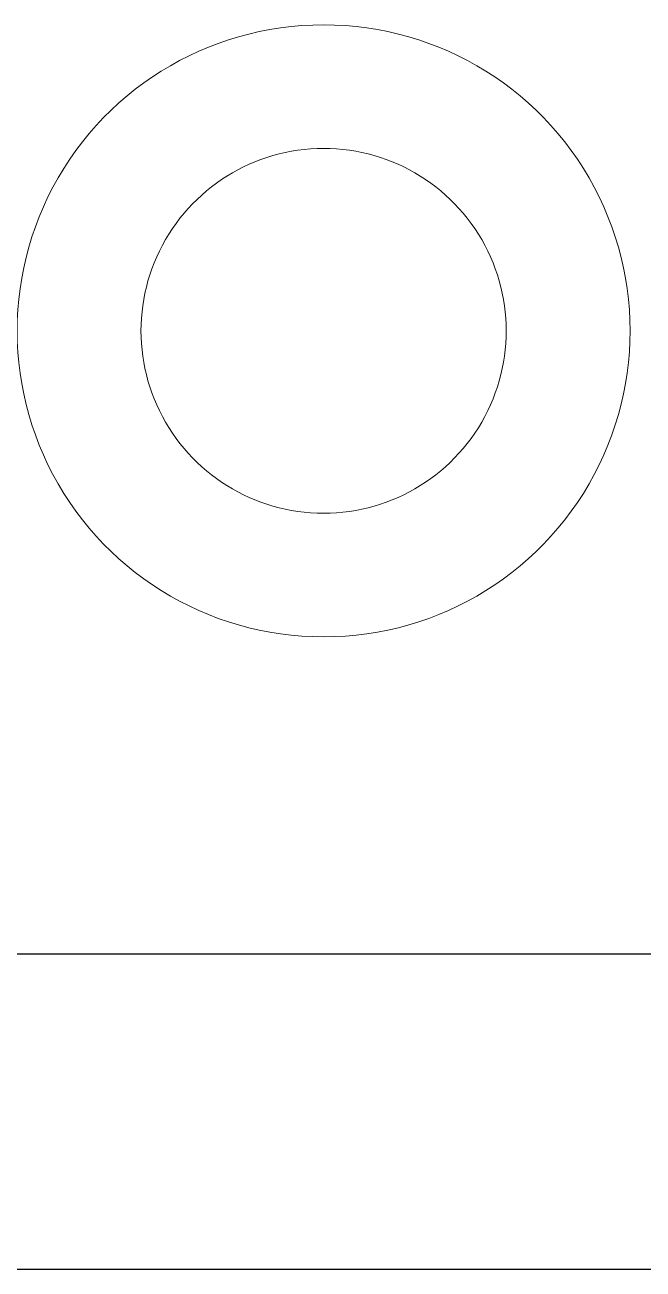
# Model space of a CAD drawing. Header units: centimetres. Extents: x -75 to 51, y -4 to 64.
# Drawn here: x 11.15 to 14.21, y 2.03 to 8.2 of the extents above; entities that cross this region are included whole.
import ezdxf

# ---------------------------------------------------------------- set-up
doc = ezdxf.new("R2010")
doc.units = ezdxf.units.CM
doc.header["$MEASUREMENT"] = 0
doc.layers.add('layer 1', color=7, linetype='Continuous')

msp = doc.modelspace()

# ---------------------------------------------------------------- linework, layer by layer
at = {"layer": 'layer 1', "color": 1, "lineweight": 20}
for points in [[(12.6297, 8.19574), (12.6297, 8.19574), (12.57565, 8.19486), (12.57565, 8.19486), (12.57565, 8.19486), (12.57565, 8.19486), (12.52193, 8.19207), (12.52193, 8.19207), (12.52193, 8.19207), (12.52193, 8.19207), (12.46856, 8.18741), (12.46856, 8.18741), (12.46856, 8.18741), (12.46856, 8.18741), (12.41558, 8.18089), (12.41558, 8.18089), (12.41558, 8.18089), (12.41558, 8.18089), (12.36305, 8.17254), (12.36305, 8.17254), (12.36305, 8.17254), (12.36305, 8.17254), (12.31101, 8.16238), (12.31101, 8.16238), (12.31101, 8.16238), (12.31101, 8.16238), (12.25948, 8.15043), (12.25948, 8.15043), (12.25948, 8.15043), (12.25948, 8.15043), (12.20852, 8.13672), (12.20852, 8.13672), (12.20852, 8.13672), (12.20852, 8.13672), (12.15817, 8.12128), (12.15817, 8.12128), (12.15817, 8.12128), (12.15817, 8.12128), (12.10847, 8.10413), (12.10847, 8.10413), (12.10847, 8.10413), (12.10847, 8.10413), (12.05945, 8.08529), (12.05945, 8.08529), (12.05945, 8.08529), (12.05945, 8.08529), (12.01117, 8.06479), (12.01117, 8.06479), (12.01117, 8.06479), (12.01117, 8.06479), (11.96368, 8.04265), (11.96368, 8.04265), (11.96368, 8.04265), (11.96368, 8.04265), (11.91699, 8.01889), (11.91699, 8.01889), (11.91699, 8.01889), (11.91699, 8.01889), (11.87117, 7.99354), (11.87117, 7.99354), (11.87117, 7.99354), (11.87117, 7.99354), (11.82625, 7.96662), (11.82625, 7.96662), (11.82625, 7.96662), (11.82625, 7.96662), (11.78227, 7.93816), (11.78227, 7.93816), (11.78227, 7.93816), (11.78227, 7.93816), (11.73929, 7.90819), (11.73929, 7.90819), (11.73929, 7.90819), (11.73929, 7.90819), (11.69732, 7.87672), (11.69732, 7.87672), (11.69732, 7.87672), (11.69732, 7.87672), (11.65643, 7.84378), (11.65643, 7.84378), (11.65643, 7.84378), (11.65643, 7.84378), (11.61665, 7.80939), (11.61665, 7.80939), (11.61665, 7.80939), (11.61665, 7.80939), (11.57802, 7.77358), (11.57802, 7.77358), (11.57802, 7.77358), (11.57802, 7.77358), (11.5406, 7.73638), (11.5406, 7.73638), (11.5406, 7.73638), (11.5406, 7.73638), (11.50442, 7.6978), (11.50442, 7.6978), (11.50442, 7.6978), (11.50442, 7.6978), (11.4695, 7.65788), (11.4695, 7.65788), (11.4695, 7.65788), (11.4695, 7.65788), (11.43592, 7.61663), (11.43592, 7.61663), (11.43592, 7.61663), (11.43592, 7.61663), (11.4037, 7.57408), (11.4037, 7.57408), (11.4037, 7.57408), (11.4037, 7.57408), (11.37288, 7.53025), (11.37288, 7.53025), (11.37288, 7.53025), (11.37288, 7.53025), (11.34353, 7.48517), (11.34353, 7.48517), (11.34353, 7.48517), (11.34353, 7.48517), (11.31565, 7.43886), (11.31565, 7.43886)], [(13.94374, 7.43888), (13.94374, 7.43888), (13.91586, 7.48519), (13.91586, 7.48519), (13.91586, 7.48519), (13.91586, 7.48519), (13.88651, 7.53027), (13.88651, 7.53027), (13.88651, 7.53027), (13.88651, 7.53027), (13.85569, 7.5741), (13.85569, 7.5741), (13.85569, 7.5741), (13.85569, 7.5741), (13.82347, 7.61665), (13.82347, 7.61665), (13.82347, 7.61665), (13.82347, 7.61665), (13.78989, 7.6579), (13.78989, 7.6579), (13.78989, 7.6579), (13.78989, 7.6579), (13.75498, 7.69782), (13.75498, 7.69782), (13.75498, 7.69782), (13.75498, 7.69782), (13.71879, 7.7364), (13.71879, 7.7364), (13.71879, 7.7364), (13.71879, 7.7364), (13.68137, 7.7736), (13.68137, 7.7736), (13.68137, 7.7736), (13.68137, 7.7736), (13.64275, 7.80941), (13.64275, 7.80941), (13.64275, 7.80941), (13.64275, 7.80941), (13.60297, 7.84379), (13.60297, 7.84379), (13.60297, 7.84379), (13.60297, 7.84379), (13.56208, 7.87673), (13.56208, 7.87673), (13.56208, 7.87673), (13.56208, 7.87673), (13.52011, 7.9082), (13.52011, 7.9082), (13.52011, 7.9082), (13.52011, 7.9082), (13.47712, 7.93817), (13.47712, 7.93817), (13.47712, 7.93817), (13.47712, 7.93817), (13.43314, 7.96663), (13.43314, 7.96663), (13.43314, 7.96663), (13.43314, 7.96663), (13.38823, 7.99355), (13.38823, 7.99355), (13.38823, 7.99355), (13.38823, 7.99355), (13.34241, 8.0189), (13.34241, 8.0189), (13.34241, 8.0189), (13.34241, 8.0189), (13.29572, 8.04266), (13.29572, 8.04266), (13.29572, 8.04266), (13.29572, 8.04266), (13.24822, 8.0648), (13.24822, 8.0648), (13.24822, 8.0648), (13.24822, 8.0648), (13.19994, 8.0853), (13.19994, 8.0853), (13.19994, 8.0853), (13.19994, 8.0853), (13.15093, 8.10414), (13.15093, 8.10414), (13.15093, 8.10414), (13.15093, 8.10414), (13.10123, 8.12129), (13.10123, 8.12129), (13.10123, 8.12129), (13.10123, 8.12129), (13.05088, 8.13673), (13.05088, 8.13673), (13.05088, 8.13673), (13.05088, 8.13673), (12.99992, 8.15044), (12.99992, 8.15044), (12.99992, 8.15044), (12.99992, 8.15044), (12.9484, 8.16239), (12.9484, 8.16239), (12.9484, 8.16239), (12.9484, 8.16239), (12.89635, 8.17255), (12.89635, 8.17255), (12.89635, 8.17255), (12.89635, 8.17255), (12.84382, 8.1809), (12.84382, 8.1809), (12.84382, 8.1809), (12.84382, 8.1809), (12.79085, 8.18742), (12.79085, 8.18742), (12.79085, 8.18742), (12.79085, 8.18742), (12.73748, 8.19208), (12.73748, 8.19208), (12.73748, 8.19208), (12.73748, 8.19208), (12.68375, 8.19487), (12.68375, 8.19487), (12.68375, 8.19487), (12.68375, 8.19487), (12.62971, 8.19575), (12.62971, 8.19575)], [(12.6297, 7.58359), (12.6297, 7.58359), (12.5975, 7.583), (12.5975, 7.583), (12.5975, 7.583), (12.5975, 7.583), (12.56548, 7.58132), (12.56548, 7.58132), (12.56548, 7.58132), (12.56548, 7.58132), (12.53369, 7.57853), (12.53369, 7.57853), (12.53369, 7.57853), (12.53369, 7.57853), (12.50213, 7.57463), (12.50213, 7.57463), (12.50213, 7.57463), (12.50213, 7.57463), (12.47083, 7.56964), (12.47083, 7.56964), (12.47083, 7.56964), (12.47083, 7.56964), (12.43983, 7.56357), (12.43983, 7.56357), (12.43983, 7.56357), (12.43983, 7.56357), (12.40913, 7.55644), (12.40913, 7.55644), (12.40913, 7.55644), (12.40913, 7.55644), (12.37877, 7.54826), (12.37877, 7.54826), (12.37877, 7.54826), (12.37877, 7.54826), (12.34878, 7.53905), (12.34878, 7.53905), (12.34878, 7.53905), (12.34878, 7.53905), (12.31918, 7.52882), (12.31918, 7.52882), (12.31918, 7.52882), (12.31918, 7.52882), (12.28999, 7.51758), (12.28999, 7.51758), (12.28999, 7.51758), (12.28999, 7.51758), (12.26121, 7.50536), (12.26121, 7.50536), (12.26121, 7.50536), (12.26121, 7.50536), (12.23293, 7.49216), (12.23293, 7.49216), (12.23293, 7.49216), (12.23293, 7.49216), (12.20511, 7.478), (12.20511, 7.478), (12.20511, 7.478), (12.20511, 7.478), (12.17782, 7.46289), (12.17782, 7.46289), (12.17782, 7.46289), (12.17782, 7.46289), (12.15107, 7.44685), (12.15107, 7.44685), (12.15107, 7.44685), (12.15107, 7.44685), (12.12487, 7.42989), (12.12487, 7.42989), (12.12487, 7.42989), (12.12487, 7.42989), (12.09924, 7.41202), (12.09924, 7.41202), (12.09924, 7.41202), (12.09924, 7.41202), (12.07424, 7.39326), (12.07424, 7.39326), (12.07424, 7.39326), (12.07424, 7.39326), (12.04988, 7.37363), (12.04988, 7.37363), (12.04988, 7.37363), (12.04988, 7.37363), (12.02619, 7.35314), (12.02619, 7.35314), (12.02619, 7.35314), (12.02619, 7.35314), (12.00317, 7.3318), (12.00317, 7.3318), (12.00317, 7.3318), (12.00317, 7.3318), (11.98088, 7.30963), (11.98088, 7.30963), (11.98088, 7.30963), (11.98088, 7.30963), (11.95934, 7.28664), (11.95934, 7.28664), (11.95934, 7.28664), (11.95934, 7.28664), (11.93856, 7.26285), (11.93856, 7.26285), (11.93856, 7.26285), (11.93856, 7.26285), (11.91854, 7.23827), (11.91854, 7.23827), (11.91854, 7.23827), (11.91854, 7.23827), (11.89935, 7.21291), (11.89935, 7.21291), (11.89935, 7.21291), (11.89935, 7.21291), (11.88099, 7.1868), (11.88099, 7.1868), (11.88099, 7.1868), (11.88099, 7.1868), (11.86351, 7.15994), (11.86351, 7.15994), (11.86351, 7.15994), (11.86351, 7.15994), (11.84692, 7.13235), (11.84692, 7.13235)], [(13.41245, 7.13241), (13.41245, 7.13241), (13.39586, 7.16), (13.39586, 7.16), (13.39586, 7.16), (13.39586, 7.16), (13.37838, 7.18686), (13.37838, 7.18686), (13.37838, 7.18686), (13.37838, 7.18686), (13.36002, 7.21297), (13.36002, 7.21297), (13.36002, 7.21297), (13.36002, 7.21297), (13.34082, 7.23833), (13.34082, 7.23833), (13.34082, 7.23833), (13.34082, 7.23833), (13.3208, 7.26291), (13.3208, 7.26291), (13.3208, 7.26291), (13.3208, 7.26291), (13.30002, 7.2867), (13.30002, 7.2867), (13.30002, 7.2867), (13.30002, 7.2867), (13.27847, 7.30969), (13.27847, 7.30969), (13.27847, 7.30969), (13.27847, 7.30969), (13.25618, 7.33186), (13.25618, 7.33186), (13.25618, 7.33186), (13.25618, 7.33186), (13.23316, 7.3532), (13.23316, 7.3532), (13.23316, 7.3532), (13.23316, 7.3532), (13.20948, 7.37369), (13.20948, 7.37369), (13.20948, 7.37369), (13.20948, 7.37369), (13.18512, 7.39332), (13.18512, 7.39332), (13.18512, 7.39332), (13.18512, 7.39332), (13.16012, 7.41208), (13.16012, 7.41208), (13.16012, 7.41208), (13.16012, 7.41208), (13.1345, 7.42995), (13.1345, 7.42995), (13.1345, 7.42995), (13.1345, 7.42995), (13.1083, 7.44691), (13.1083, 7.44691), (13.1083, 7.44691), (13.1083, 7.44691), (13.08155, 7.46295), (13.08155, 7.46295), (13.08155, 7.46295), (13.08155, 7.46295), (13.05425, 7.47806), (13.05425, 7.47806), (13.05425, 7.47806), (13.05425, 7.47806), (13.02646, 7.49222), (13.02646, 7.49222), (13.02646, 7.49222), (13.02646, 7.49222), (12.99817, 7.50542), (12.99817, 7.50542), (12.99817, 7.50542), (12.99817, 7.50542), (12.9694, 7.51764), (12.9694, 7.51764), (12.9694, 7.51764), (12.9694, 7.51764), (12.9402, 7.52888), (12.9402, 7.52888), (12.9402, 7.52888), (12.9402, 7.52888), (12.9106, 7.53911), (12.9106, 7.53911), (12.9106, 7.53911), (12.9106, 7.53911), (12.88061, 7.54832), (12.88061, 7.54832), (12.88061, 7.54832), (12.88061, 7.54832), (12.85025, 7.5565), (12.85025, 7.5565), (12.85025, 7.5565), (12.85025, 7.5565), (12.81955, 7.56363), (12.81955, 7.56363), (12.81955, 7.56363), (12.81955, 7.56363), (12.78855, 7.5697), (12.78855, 7.5697), (12.78855, 7.5697), (12.78855, 7.5697), (12.75725, 7.57469), (12.75725, 7.57469), (12.75725, 7.57469), (12.75725, 7.57469), (12.72569, 7.57859), (12.72569, 7.57859), (12.72569, 7.57859), (12.72569, 7.57859), (12.69389, 7.58138), (12.69389, 7.58138), (12.69389, 7.58138), (12.69389, 7.58138), (12.66188, 7.58306), (12.66188, 7.58306), (12.66188, 7.58306), (12.66188, 7.58306), (12.62969, 7.58365), (12.62969, 7.58365)], [(11.31565, 7.43888), (11.31565, 7.43888), (11.28945, 7.39161), (11.28945, 7.39161), (11.28945, 7.39161), (11.28945, 7.39161), (11.26506, 7.34366), (11.26506, 7.34366), (11.26506, 7.34366), (11.26506, 7.34366), (11.24247, 7.29508), (11.24247, 7.29508), (11.24247, 7.29508), (11.24247, 7.29508), (11.22169, 7.24592), (11.22169, 7.24592), (11.22169, 7.24592), (11.22169, 7.24592), (11.20271, 7.19623), (11.20271, 7.19623), (11.20271, 7.19623), (11.20271, 7.19623), (11.18554, 7.14605), (11.18554, 7.14605), (11.18554, 7.14605), (11.18554, 7.14605), (11.17018, 7.09544), (11.17018, 7.09544), (11.17018, 7.09544), (11.17018, 7.09544), (11.15662, 7.04444), (11.15662, 7.04444), (11.15662, 7.04444), (11.15662, 7.04444), (11.14487, 6.9931), (11.14487, 6.9931), (11.14487, 6.9931), (11.14487, 6.9931), (11.13492, 6.94147), (11.13492, 6.94147), (11.13492, 6.94147), (11.13492, 6.94147), (11.12676, 6.8896), (11.12676, 6.8896), (11.12676, 6.8896), (11.12676, 6.8896), (11.12045, 6.83753), (11.12045, 6.83753), (11.12045, 6.83753), (11.12045, 6.83753), (11.11591, 6.78532), (11.11591, 6.78532), (11.11591, 6.78532), (11.11591, 6.78532), (11.11314, 6.73301), (11.11314, 6.73301), (11.11314, 6.73301), (11.11314, 6.73301), (11.11221, 6.68065), (11.11221, 6.68065), (11.11221, 6.68065), (11.11221, 6.68065), (11.11314, 6.62829), (11.11314, 6.62829), (11.11314, 6.62829), (11.11314, 6.62829), (11.11591, 6.57598), (11.11591, 6.57598), (11.11591, 6.57598), (11.11591, 6.57598), (11.12045, 6.52377), (11.12045, 6.52377), (11.12045, 6.52377), (11.12045, 6.52377), (11.12676, 6.4717), (11.12676, 6.4717), (11.12676, 6.4717), (11.12676, 6.4717), (11.13492, 6.41983), (11.13492, 6.41983), (11.13492, 6.41983), (11.13492, 6.41983), (11.14487, 6.3682), (11.14487, 6.3682), (11.14487, 6.3682), (11.14487, 6.3682), (11.15662, 6.31686), (11.15662, 6.31686), (11.15662, 6.31686), (11.15662, 6.31686), (11.17018, 6.26586), (11.17018, 6.26586), (11.17018, 6.26586), (11.17018, 6.26586), (11.18554, 6.21525), (11.18554, 6.21525), (11.18554, 6.21525), (11.18554, 6.21525), (11.20271, 6.16507), (11.20271, 6.16507), (11.20271, 6.16507), (11.20271, 6.16507), (11.22169, 6.11538), (11.22169, 6.11538), (11.22169, 6.11538), (11.22169, 6.11538), (11.24247, 6.06622), (11.24247, 6.06622), (11.24247, 6.06622), (11.24247, 6.06622), (11.26506, 6.01764), (11.26506, 6.01764), (11.26506, 6.01764), (11.26506, 6.01764), (11.28945, 5.96969), (11.28945, 5.96969), (11.28945, 5.96969), (11.28945, 5.96969), (11.31565, 5.92242), (11.31565, 5.92242)], [(13.94374, 5.92245), (13.94374, 5.92245), (13.96994, 5.96972), (13.96994, 5.96972), (13.96994, 5.96972), (13.96994, 5.96972), (13.99433, 6.01767), (13.99433, 6.01767), (13.99433, 6.01767), (13.99433, 6.01767), (14.01692, 6.06625), (14.01692, 6.06625), (14.01692, 6.06625), (14.01692, 6.06625), (14.0377, 6.11541), (14.0377, 6.11541), (14.0377, 6.11541), (14.0377, 6.11541), (14.05668, 6.1651), (14.05668, 6.1651), (14.05668, 6.1651), (14.05668, 6.1651), (14.07385, 6.21528), (14.07385, 6.21528), (14.07385, 6.21528), (14.07385, 6.21528), (14.08921, 6.26589), (14.08921, 6.26589), (14.08921, 6.26589), (14.08921, 6.26589), (14.10277, 6.31689), (14.10277, 6.31689), (14.10277, 6.31689), (14.10277, 6.31689), (14.11452, 6.36823), (14.11452, 6.36823), (14.11452, 6.36823), (14.11452, 6.36823), (14.12447, 6.41986), (14.12447, 6.41986), (14.12447, 6.41986), (14.12447, 6.41986), (14.13263, 6.47173), (14.13263, 6.47173), (14.13263, 6.47173), (14.13263, 6.47173), (14.13894, 6.5238), (14.13894, 6.5238), (14.13894, 6.5238), (14.13894, 6.5238), (14.14348, 6.57601), (14.14348, 6.57601), (14.14348, 6.57601), (14.14348, 6.57601), (14.14625, 6.62832), (14.14625, 6.62832), (14.14625, 6.62832), (14.14625, 6.62832), (14.14718, 6.68068), (14.14718, 6.68068), (14.14718, 6.68068), (14.14718, 6.68068), (14.14625, 6.73304), (14.14625, 6.73304), (14.14625, 6.73304), (14.14625, 6.73304), (14.14348, 6.78535), (14.14348, 6.78535), (14.14348, 6.78535), (14.14348, 6.78535), (14.13894, 6.83756), (14.13894, 6.83756), (14.13894, 6.83756), (14.13894, 6.83756), (14.13263, 6.88963), (14.13263, 6.88963), (14.13263, 6.88963), (14.13263, 6.88963), (14.12447, 6.9415), (14.12447, 6.9415), (14.12447, 6.9415), (14.12447, 6.9415), (14.11452, 6.99313), (14.11452, 6.99313), (14.11452, 6.99313), (14.11452, 6.99313), (14.10277, 7.04447), (14.10277, 7.04447), (14.10277, 7.04447), (14.10277, 7.04447), (14.08921, 7.09547), (14.08921, 7.09547), (14.08921, 7.09547), (14.08921, 7.09547), (14.07385, 7.14608), (14.07385, 7.14608), (14.07385, 7.14608), (14.07385, 7.14608), (14.05668, 7.19626), (14.05668, 7.19626), (14.05668, 7.19626), (14.05668, 7.19626), (14.0377, 7.24595), (14.0377, 7.24595), (14.0377, 7.24595), (14.0377, 7.24595), (14.01692, 7.29511), (14.01692, 7.29511), (14.01692, 7.29511), (14.01692, 7.29511), (13.99433, 7.34369), (13.99433, 7.34369), (13.99433, 7.34369), (13.99433, 7.34369), (13.96994, 7.39164), (13.96994, 7.39164), (13.96994, 7.39164), (13.96994, 7.39164), (13.94374, 7.43891), (13.94374, 7.43891)], [(11.84694, 7.13241), (11.84694, 7.13241), (11.83132, 7.10425), (11.83132, 7.10425), (11.83132, 7.10425), (11.83132, 7.10425), (11.81678, 7.07568), (11.81678, 7.07568), (11.81678, 7.07568), (11.81678, 7.07568), (11.80332, 7.04674), (11.80332, 7.04674), (11.80332, 7.04674), (11.80332, 7.04674), (11.79092, 7.01745), (11.79092, 7.01745), (11.79092, 7.01745), (11.79092, 7.01745), (11.77963, 6.98784), (11.77963, 6.98784), (11.77963, 6.98784), (11.77963, 6.98784), (11.76941, 6.95795), (11.76941, 6.95795), (11.76941, 6.95795), (11.76941, 6.95795), (11.76025, 6.9278), (11.76025, 6.9278), (11.76025, 6.9278), (11.76025, 6.9278), (11.75218, 6.89741), (11.75218, 6.89741), (11.75218, 6.89741), (11.75218, 6.89741), (11.74519, 6.86682), (11.74519, 6.86682), (11.74519, 6.86682), (11.74519, 6.86682), (11.7393, 6.83606), (11.7393, 6.83606), (11.7393, 6.83606), (11.7393, 6.83606), (11.73442, 6.80515), (11.73442, 6.80515), (11.73442, 6.80515), (11.73442, 6.80515), (11.73064, 6.77413), (11.73064, 6.77413), (11.73064, 6.77413), (11.73064, 6.77413), (11.72787, 6.74302), (11.72787, 6.74302), (11.72787, 6.74302), (11.72787, 6.74302), (11.72635, 6.71186), (11.72635, 6.71186), (11.72635, 6.71186), (11.72635, 6.71186), (11.7255, 6.68067), (11.7255, 6.68067), (11.7255, 6.68067), (11.7255, 6.68067), (11.72635, 6.64948), (11.72635, 6.64948), (11.72635, 6.64948), (11.72635, 6.64948), (11.72787, 6.61832), (11.72787, 6.61832), (11.72787, 6.61832), (11.72787, 6.61832), (11.73064, 6.58721), (11.73064, 6.58721), (11.73064, 6.58721), (11.73064, 6.58721), (11.73442, 6.55619), (11.73442, 6.55619), (11.73442, 6.55619), (11.73442, 6.55619), (11.7393, 6.52528), (11.7393, 6.52528), (11.7393, 6.52528), (11.7393, 6.52528), (11.74519, 6.49452), (11.74519, 6.49452), (11.74519, 6.49452), (11.74519, 6.49452), (11.75218, 6.46393), (11.75218, 6.46393), (11.75218, 6.46393), (11.75218, 6.46393), (11.76025, 6.43355), (11.76025, 6.43355), (11.76025, 6.43355), (11.76025, 6.43355), (11.76941, 6.4034), (11.76941, 6.4034), (11.76941, 6.4034), (11.76941, 6.4034), (11.77963, 6.3735), (11.77963, 6.3735), (11.77963, 6.3735), (11.77963, 6.3735), (11.79092, 6.34389), (11.79092, 6.34389), (11.79092, 6.34389), (11.79092, 6.34389), (11.80332, 6.3146), (11.80332, 6.3146), (11.80332, 6.3146), (11.80332, 6.3146), (11.81678, 6.28566), (11.81678, 6.28566), (11.81678, 6.28566), (11.81678, 6.28566), (11.83132, 6.25709), (11.83132, 6.25709), (11.83132, 6.25709), (11.83132, 6.25709), (11.84694, 6.22893), (11.84694, 6.22893)], [(13.41245, 6.22892), (13.41245, 6.22892), (13.42806, 6.25708), (13.42806, 6.25708), (13.42806, 6.25708), (13.42806, 6.25708), (13.44261, 6.28565), (13.44261, 6.28565), (13.44261, 6.28565), (13.44261, 6.28565), (13.45607, 6.31459), (13.45607, 6.31459), (13.45607, 6.31459), (13.45607, 6.31459), (13.46846, 6.34388), (13.46846, 6.34388), (13.46846, 6.34388), (13.46846, 6.34388), (13.47975, 6.37349), (13.47975, 6.37349), (13.47975, 6.37349), (13.47975, 6.37349), (13.48998, 6.40339), (13.48998, 6.40339), (13.48998, 6.40339), (13.48998, 6.40339), (13.49913, 6.43354), (13.49913, 6.43354), (13.49913, 6.43354), (13.49913, 6.43354), (13.50721, 6.46392), (13.50721, 6.46392), (13.50721, 6.46392), (13.50721, 6.46392), (13.51419, 6.49451), (13.51419, 6.49451), (13.51419, 6.49451), (13.51419, 6.49451), (13.52008, 6.52527), (13.52008, 6.52527), (13.52008, 6.52527), (13.52008, 6.52527), (13.52487, 6.55618), (13.52487, 6.55618), (13.52487, 6.55618), (13.52487, 6.55618), (13.52866, 6.5872), (13.52866, 6.5872), (13.52866, 6.5872), (13.52866, 6.5872), (13.53143, 6.61831), (13.53143, 6.61831), (13.53143, 6.61831), (13.53143, 6.61831), (13.53295, 6.64947), (13.53295, 6.64947), (13.53295, 6.64947), (13.53295, 6.64947), (13.5338, 6.68066), (13.5338, 6.68066), (13.5338, 6.68066), (13.5338, 6.68066), (13.53295, 6.71185), (13.53295, 6.71185), (13.53295, 6.71185), (13.53295, 6.71185), (13.53143, 6.74301), (13.53143, 6.74301), (13.53143, 6.74301), (13.53143, 6.74301), (13.52866, 6.77412), (13.52866, 6.77412), (13.52866, 6.77412), (13.52866, 6.77412), (13.52487, 6.80514), (13.52487, 6.80514), (13.52487, 6.80514), (13.52487, 6.80514), (13.52008, 6.83605), (13.52008, 6.83605), (13.52008, 6.83605), (13.52008, 6.83605), (13.51419, 6.86681), (13.51419, 6.86681), (13.51419, 6.86681), (13.51419, 6.86681), (13.50721, 6.8974), (13.50721, 6.8974), (13.50721, 6.8974), (13.50721, 6.8974), (13.49913, 6.92779), (13.49913, 6.92779), (13.49913, 6.92779), (13.49913, 6.92779), (13.48998, 6.95794), (13.48998, 6.95794), (13.48998, 6.95794), (13.48998, 6.95794), (13.47975, 6.98783), (13.47975, 6.98783), (13.47975, 6.98783), (13.47975, 6.98783), (13.46846, 7.01744), (13.46846, 7.01744), (13.46846, 7.01744), (13.46846, 7.01744), (13.45607, 7.04673), (13.45607, 7.04673), (13.45607, 7.04673), (13.45607, 7.04673), (13.44261, 7.07567), (13.44261, 7.07567), (13.44261, 7.07567), (13.44261, 7.07567), (13.42806, 7.10424), (13.42806, 7.10424), (13.42806, 7.10424), (13.42806, 7.10424), (13.41245, 7.1324), (13.41245, 7.1324)], [(11.84694, 6.22892), (11.84694, 6.22892), (11.86353, 6.20133), (11.86353, 6.20133), (11.86353, 6.20133), (11.86353, 6.20133), (11.88101, 6.17447), (11.88101, 6.17447), (11.88101, 6.17447), (11.88101, 6.17447), (11.89937, 6.14836), (11.89937, 6.14836), (11.89937, 6.14836), (11.89937, 6.14836), (11.91857, 6.123), (11.91857, 6.123), (11.91857, 6.123), (11.91857, 6.123), (11.93859, 6.09842), (11.93859, 6.09842), (11.93859, 6.09842), (11.93859, 6.09842), (11.95937, 6.07463), (11.95937, 6.07463), (11.95937, 6.07463), (11.95937, 6.07463), (11.98091, 6.05164), (11.98091, 6.05164), (11.98091, 6.05164), (11.98091, 6.05164), (12.0032, 6.02947), (12.0032, 6.02947), (12.0032, 6.02947), (12.0032, 6.02947), (12.02622, 6.00813), (12.02622, 6.00813), (12.02622, 6.00813), (12.02622, 6.00813), (12.0499, 5.98764), (12.0499, 5.98764), (12.0499, 5.98764), (12.0499, 5.98764), (12.07426, 5.96801), (12.07426, 5.96801), (12.07426, 5.96801), (12.07426, 5.96801), (12.09926, 5.94925), (12.09926, 5.94925), (12.09926, 5.94925), (12.09926, 5.94925), (12.12488, 5.93139), (12.12488, 5.93139), (12.12488, 5.93139), (12.12488, 5.93139), (12.15108, 5.91443), (12.15108, 5.91443), (12.15108, 5.91443), (12.15108, 5.91443), (12.17783, 5.89839), (12.17783, 5.89839), (12.17783, 5.89839), (12.17783, 5.89839), (12.20513, 5.88328), (12.20513, 5.88328), (12.20513, 5.88328), (12.20513, 5.88328), (12.23295, 5.86911), (12.23295, 5.86911), (12.23295, 5.86911), (12.23295, 5.86911), (12.26123, 5.85591), (12.26123, 5.85591), (12.26123, 5.85591), (12.26123, 5.85591), (12.29, 5.84369), (12.29, 5.84369), (12.29, 5.84369), (12.29, 5.84369), (12.3192, 5.83245), (12.3192, 5.83245), (12.3192, 5.83245), (12.3192, 5.83245), (12.3488, 5.82222), (12.3488, 5.82222), (12.3488, 5.82222), (12.3488, 5.82222), (12.37879, 5.81301), (12.37879, 5.81301), (12.37879, 5.81301), (12.37879, 5.81301), (12.40915, 5.80483), (12.40915, 5.80483), (12.40915, 5.80483), (12.40915, 5.80483), (12.43984, 5.7977), (12.43984, 5.7977), (12.43984, 5.7977), (12.43984, 5.7977), (12.47085, 5.79163), (12.47085, 5.79163), (12.47085, 5.79163), (12.47085, 5.79163), (12.50215, 5.78664), (12.50215, 5.78664), (12.50215, 5.78664), (12.50215, 5.78664), (12.53371, 5.78274), (12.53371, 5.78274), (12.53371, 5.78274), (12.53371, 5.78274), (12.5655, 5.77996), (12.5655, 5.77996), (12.5655, 5.77996), (12.5655, 5.77996), (12.59752, 5.77828), (12.59752, 5.77828), (12.59752, 5.77828), (12.59752, 5.77828), (12.62971, 5.77769), (12.62971, 5.77769)], [(12.6297, 5.77774), (12.6297, 5.77774), (12.66189, 5.77824), (12.66189, 5.77824), (12.66189, 5.77824), (12.66189, 5.77824), (12.6939, 5.77992), (12.6939, 5.77992), (12.6939, 5.77992), (12.6939, 5.77992), (12.7257, 5.7827), (12.7257, 5.7827), (12.7257, 5.7827), (12.7257, 5.7827), (12.75726, 5.7866), (12.75726, 5.7866), (12.75726, 5.7866), (12.75726, 5.7866), (12.78856, 5.79159), (12.78856, 5.79159), (12.78856, 5.79159), (12.78856, 5.79159), (12.81956, 5.79766), (12.81956, 5.79766), (12.81956, 5.79766), (12.81956, 5.79766), (12.85026, 5.80479), (12.85026, 5.80479), (12.85026, 5.80479), (12.85026, 5.80479), (12.88062, 5.81297), (12.88062, 5.81297), (12.88062, 5.81297), (12.88062, 5.81297), (12.91061, 5.82218), (12.91061, 5.82218), (12.91061, 5.82218), (12.91061, 5.82218), (12.94021, 5.83241), (12.94021, 5.83241), (12.94021, 5.83241), (12.94021, 5.83241), (12.96941, 5.84365), (12.96941, 5.84365), (12.96941, 5.84365), (12.96941, 5.84365), (12.99818, 5.85587), (12.99818, 5.85587), (12.99818, 5.85587), (12.99818, 5.85587), (13.02647, 5.86907), (13.02647, 5.86907), (13.02647, 5.86907), (13.02647, 5.86907), (13.05426, 5.88324), (13.05426, 5.88324), (13.05426, 5.88324), (13.05426, 5.88324), (13.08156, 5.89835), (13.08156, 5.89835), (13.08156, 5.89835), (13.08156, 5.89835), (13.10831, 5.91439), (13.10831, 5.91439), (13.10831, 5.91439), (13.10831, 5.91439), (13.13451, 5.93135), (13.13451, 5.93135), (13.13451, 5.93135), (13.13451, 5.93135), (13.16013, 5.94922), (13.16013, 5.94922), (13.16013, 5.94922), (13.16013, 5.94922), (13.18513, 5.96798), (13.18513, 5.96798), (13.18513, 5.96798), (13.18513, 5.96798), (13.20949, 5.98761), (13.20949, 5.98761), (13.20949, 5.98761), (13.20949, 5.98761), (13.23317, 6.0081), (13.23317, 6.0081), (13.23317, 6.0081), (13.23317, 6.0081), (13.25619, 6.02944), (13.25619, 6.02944), (13.25619, 6.02944), (13.25619, 6.02944), (13.27848, 6.05161), (13.27848, 6.05161), (13.27848, 6.05161), (13.27848, 6.05161), (13.30003, 6.0746), (13.30003, 6.0746), (13.30003, 6.0746), (13.30003, 6.0746), (13.32081, 6.09839), (13.32081, 6.09839), (13.32081, 6.09839), (13.32081, 6.09839), (13.34083, 6.12297), (13.34083, 6.12297), (13.34083, 6.12297), (13.34083, 6.12297), (13.36003, 6.14832), (13.36003, 6.14832), (13.36003, 6.14832), (13.36003, 6.14832), (13.37839, 6.17443), (13.37839, 6.17443), (13.37839, 6.17443), (13.37839, 6.17443), (13.39587, 6.20129), (13.39587, 6.20129), (13.39587, 6.20129), (13.39587, 6.20129), (13.41246, 6.22888), (13.41246, 6.22888)], [(11.31565, 5.92245), (11.31565, 5.92245), (11.34353, 5.87614), (11.34353, 5.87614), (11.34353, 5.87614), (11.34353, 5.87614), (11.37288, 5.83106), (11.37288, 5.83106), (11.37288, 5.83106), (11.37288, 5.83106), (11.4037, 5.78723), (11.4037, 5.78723), (11.4037, 5.78723), (11.4037, 5.78723), (11.43591, 5.74468), (11.43591, 5.74468), (11.43591, 5.74468), (11.43591, 5.74468), (11.4695, 5.70343), (11.4695, 5.70343), (11.4695, 5.70343), (11.4695, 5.70343), (11.50441, 5.66351), (11.50441, 5.66351), (11.50441, 5.66351), (11.50441, 5.66351), (11.5406, 5.62493), (11.5406, 5.62493), (11.5406, 5.62493), (11.5406, 5.62493), (11.57802, 5.58773), (11.57802, 5.58773), (11.57802, 5.58773), (11.57802, 5.58773), (11.61665, 5.55192), (11.61665, 5.55192), (11.61665, 5.55192), (11.61665, 5.55192), (11.65643, 5.51754), (11.65643, 5.51754), (11.65643, 5.51754), (11.65643, 5.51754), (11.69732, 5.4846), (11.69732, 5.4846), (11.69732, 5.4846), (11.69732, 5.4846), (11.73929, 5.45313), (11.73929, 5.45313), (11.73929, 5.45313), (11.73929, 5.45313), (11.78227, 5.42315), (11.78227, 5.42315), (11.78227, 5.42315), (11.78227, 5.42315), (11.82625, 5.39469), (11.82625, 5.39469), (11.82625, 5.39469), (11.82625, 5.39469), (11.87117, 5.36777), (11.87117, 5.36777), (11.87117, 5.36777), (11.87117, 5.36777), (11.91699, 5.34242), (11.91699, 5.34242), (11.91699, 5.34242), (11.91699, 5.34242), (11.96368, 5.31866), (11.96368, 5.31866), (11.96368, 5.31866), (11.96368, 5.31866), (12.01117, 5.29652), (12.01117, 5.29652), (12.01117, 5.29652), (12.01117, 5.29652), (12.05945, 5.27602), (12.05945, 5.27602), (12.05945, 5.27602), (12.05945, 5.27602), (12.10846, 5.25718), (12.10846, 5.25718), (12.10846, 5.25718), (12.10846, 5.25718), (12.15817, 5.24003), (12.15817, 5.24003), (12.15817, 5.24003), (12.15817, 5.24003), (12.20852, 5.22459), (12.20852, 5.22459), (12.20852, 5.22459), (12.20852, 5.22459), (12.25948, 5.21088), (12.25948, 5.21088), (12.25948, 5.21088), (12.25948, 5.21088), (12.31101, 5.19893), (12.31101, 5.19893), (12.31101, 5.19893), (12.31101, 5.19893), (12.36305, 5.18877), (12.36305, 5.18877), (12.36305, 5.18877), (12.36305, 5.18877), (12.41558, 5.18042), (12.41558, 5.18042), (12.41558, 5.18042), (12.41558, 5.18042), (12.46856, 5.1739), (12.46856, 5.1739), (12.46856, 5.1739), (12.46856, 5.1739), (12.52193, 5.16924), (12.52193, 5.16924), (12.52193, 5.16924), (12.52193, 5.16924), (12.57566, 5.16646), (12.57566, 5.16646), (12.57566, 5.16646), (12.57566, 5.16646), (12.6297, 5.16557), (12.6297, 5.16557)], [(12.6297, 5.16559), (12.6297, 5.16559), (12.68374, 5.16648), (12.68374, 5.16648), (12.68374, 5.16648), (12.68374, 5.16648), (12.73747, 5.16926), (12.73747, 5.16926), (12.73747, 5.16926), (12.73747, 5.16926), (12.79084, 5.17392), (12.79084, 5.17392), (12.79084, 5.17392), (12.79084, 5.17392), (12.84381, 5.18044), (12.84381, 5.18044), (12.84381, 5.18044), (12.84381, 5.18044), (12.89634, 5.18879), (12.89634, 5.18879), (12.89634, 5.18879), (12.89634, 5.18879), (12.94839, 5.19895), (12.94839, 5.19895), (12.94839, 5.19895), (12.94839, 5.19895), (12.99991, 5.2109), (12.99991, 5.2109), (12.99991, 5.2109), (12.99991, 5.2109), (13.05087, 5.22461), (13.05087, 5.22461), (13.05087, 5.22461), (13.05087, 5.22461), (13.10122, 5.24005), (13.10122, 5.24005), (13.10122, 5.24005), (13.10122, 5.24005), (13.15092, 5.2572), (13.15092, 5.2572), (13.15092, 5.2572), (13.15092, 5.2572), (13.19993, 5.27604), (13.19993, 5.27604), (13.19993, 5.27604), (13.19993, 5.27604), (13.24821, 5.29654), (13.24821, 5.29654), (13.24821, 5.29654), (13.24821, 5.29654), (13.29571, 5.31868), (13.29571, 5.31868), (13.29571, 5.31868), (13.29571, 5.31868), (13.34239, 5.34244), (13.34239, 5.34244), (13.34239, 5.34244), (13.34239, 5.34244), (13.38821, 5.36779), (13.38821, 5.36779), (13.38821, 5.36779), (13.38821, 5.36779), (13.43313, 5.39471), (13.43313, 5.39471), (13.43313, 5.39471), (13.43313, 5.39471), (13.4771, 5.42317), (13.4771, 5.42317), (13.4771, 5.42317), (13.4771, 5.42317), (13.52009, 5.45315), (13.52009, 5.45315), (13.52009, 5.45315), (13.52009, 5.45315), (13.56205, 5.48462), (13.56205, 5.48462), (13.56205, 5.48462), (13.56205, 5.48462), (13.60295, 5.51756), (13.60295, 5.51756), (13.60295, 5.51756), (13.60295, 5.51756), (13.64273, 5.55195), (13.64273, 5.55195), (13.64273, 5.55195), (13.64273, 5.55195), (13.68135, 5.58776), (13.68135, 5.58776), (13.68135, 5.58776), (13.68135, 5.58776), (13.71878, 5.62496), (13.71878, 5.62496), (13.71878, 5.62496), (13.71878, 5.62496), (13.75497, 5.66354), (13.75497, 5.66354), (13.75497, 5.66354), (13.75497, 5.66354), (13.78988, 5.70346), (13.78988, 5.70346), (13.78988, 5.70346), (13.78988, 5.70346), (13.82346, 5.74471), (13.82346, 5.74471), (13.82346, 5.74471), (13.82346, 5.74471), (13.85568, 5.78726), (13.85568, 5.78726), (13.85568, 5.78726), (13.85568, 5.78726), (13.88651, 5.83109), (13.88651, 5.83109), (13.88651, 5.83109), (13.88651, 5.83109), (13.91586, 5.87617), (13.91586, 5.87617), (13.91586, 5.87617), (13.91586, 5.87617), (13.94375, 5.92248), (13.94375, 5.92248)]]:
    msp.add_open_spline(points, degree=3, knots=[0, 0, 0, 0, 0.0322581, 0.0322581, 0.0322581, 0.0322581, 0.0645161, 0.0645161, 0.0645161, 0.0645161, 0.0967742, 0.0967742, 0.0967742, 0.0967742, 0.1290323, 0.1290323, 0.1290323, 0.1290323, 0.1612903, 0.1612903, 0.1612903, 0.1612903, 0.1935484, 0.1935484, 0.1935484, 0.1935484, 0.2258065, 0.2258065, 0.2258065, 0.2258065, 0.2580645, 0.2580645, 0.2580645, 0.2580645, 0.2903226, 0.2903226, 0.2903226, 0.2903226, 0.3225806, 0.3225806, 0.3225806, 0.3225806, 0.3548387, 0.3548387, 0.3548387, 0.3548387, 0.3870968, 0.3870968, 0.3870968, 0.3870968, 0.4193548, 0.4193548, 0.4193548, 0.4193548, 0.4516129, 0.4516129, 0.4516129, 0.4516129, 0.483871, 0.483871, 0.483871, 0.483871, 0.516129, 0.516129, 0.516129, 0.516129, 0.5483871, 0.5483871, 0.5483871, 0.5483871, 0.5806452, 0.5806452, 0.5806452, 0.5806452, 0.6129032, 0.6129032, 0.6129032, 0.6129032, 0.6451613, 0.6451613, 0.6451613, 0.6451613, 0.6774194, 0.6774194, 0.6774194, 0.6774194, 0.7096774, 0.7096774, 0.7096774, 0.7096774, 0.7419355, 0.7419355, 0.7419355, 0.7419355, 0.7741935, 0.7741935, 0.7741935, 0.7741935, 0.8064516, 0.8064516, 0.8064516, 0.8064516, 0.8387097, 0.8387097, 0.8387097, 0.8387097, 0.8709677, 0.8709677, 0.8709677, 0.8709677, 0.9032258, 0.9032258, 0.9032258, 0.9032258, 0.9354839, 0.9354839, 0.9354839, 0.9354839, 1, 1, 1, 1], dxfattribs=at)
for points in [[(12.6297, 8.19574), (12.6297, 8.19574), (12.6297, 8.19574), (12.6297, 8.19574)], [(12.6297, 7.58359), (12.6297, 7.58359), (12.6297, 7.58359), (12.6297, 7.58359)]]:
    msp.add_open_spline(points, degree=3, dxfattribs=at)
at = {"layer": 'layer 1'}
msp.add_open_spline([(-0.08537, 3.59484), (-0.08537, 3.59484), (30.60467, 3.59484), (30.60467, 3.59484), (30.60467, 3.59484), (30.60467, 3.59484), (30.60467, 3.26482), (30.60467, 3.26482), (30.60467, 3.26482), (30.60467, 3.26482), (29.57937, 3.26482), (29.57937, 3.26482), (29.57937, 3.26482), (29.57937, 3.26482), (29.57937, 2.36482), (29.57937, 2.36482), (29.57937, 2.36482), (29.57937, 2.36482), (30.60467, 2.36482), (30.60467, 2.36482), (30.60467, 2.36482), (30.60467, 2.36482), (30.60467, 2.0348), (30.60467, 2.0348), (30.60467, 2.0348), (30.60467, 2.0348), (-0.08537, 2.0348), (-0.08537, 2.0348), (-0.08537, 2.0348), (-0.08537, 2.0348), (-0.08537, 3.59484), (-0.08537, 3.59484)], degree=3, knots=[0, 0, 0, 0, 0.1111111, 0.1111111, 0.1111111, 0.1111111, 0.2222222, 0.2222222, 0.2222222, 0.2222222, 0.3333333, 0.3333333, 0.3333333, 0.3333333, 0.4444444, 0.4444444, 0.4444444, 0.4444444, 0.5555556, 0.5555556, 0.5555556, 0.5555556, 0.6666667, 0.6666667, 0.6666667, 0.6666667, 0.7777778, 0.7777778, 0.7777778, 0.7777778, 1, 1, 1, 1], dxfattribs=at)
at = {"layer": 'layer 1', "color": 1, "lineweight": 9}
msp.add_open_spline([(-0.08537, 3.59484), (-0.08537, 3.59484), (30.60467, 3.59484), (30.60467, 3.59484), (30.60467, 3.59484), (30.60467, 3.59484), (30.60467, 3.26482), (30.60467, 3.26482), (30.60467, 3.26482), (30.60467, 3.26482), (29.57937, 3.26482), (29.57937, 3.26482), (29.57937, 3.26482), (29.57937, 3.26482), (29.57937, 2.36482), (29.57937, 2.36482), (29.57937, 2.36482), (29.57937, 2.36482), (30.60467, 2.36482), (30.60467, 2.36482), (30.60467, 2.36482), (30.60467, 2.36482), (30.60467, 2.0348), (30.60467, 2.0348), (30.60467, 2.0348), (30.60467, 2.0348), (-0.08537, 2.0348), (-0.08537, 2.0348)], degree=3, knots=[0, 0, 0, 0, 0.125, 0.125, 0.125, 0.125, 0.25, 0.25, 0.25, 0.25, 0.375, 0.375, 0.375, 0.375, 0.5, 0.5, 0.5, 0.5, 0.625, 0.625, 0.625, 0.625, 0.75, 0.75, 0.75, 0.75, 1, 1, 1, 1], dxfattribs=at)

doc.saveas('drawing.dxf')
